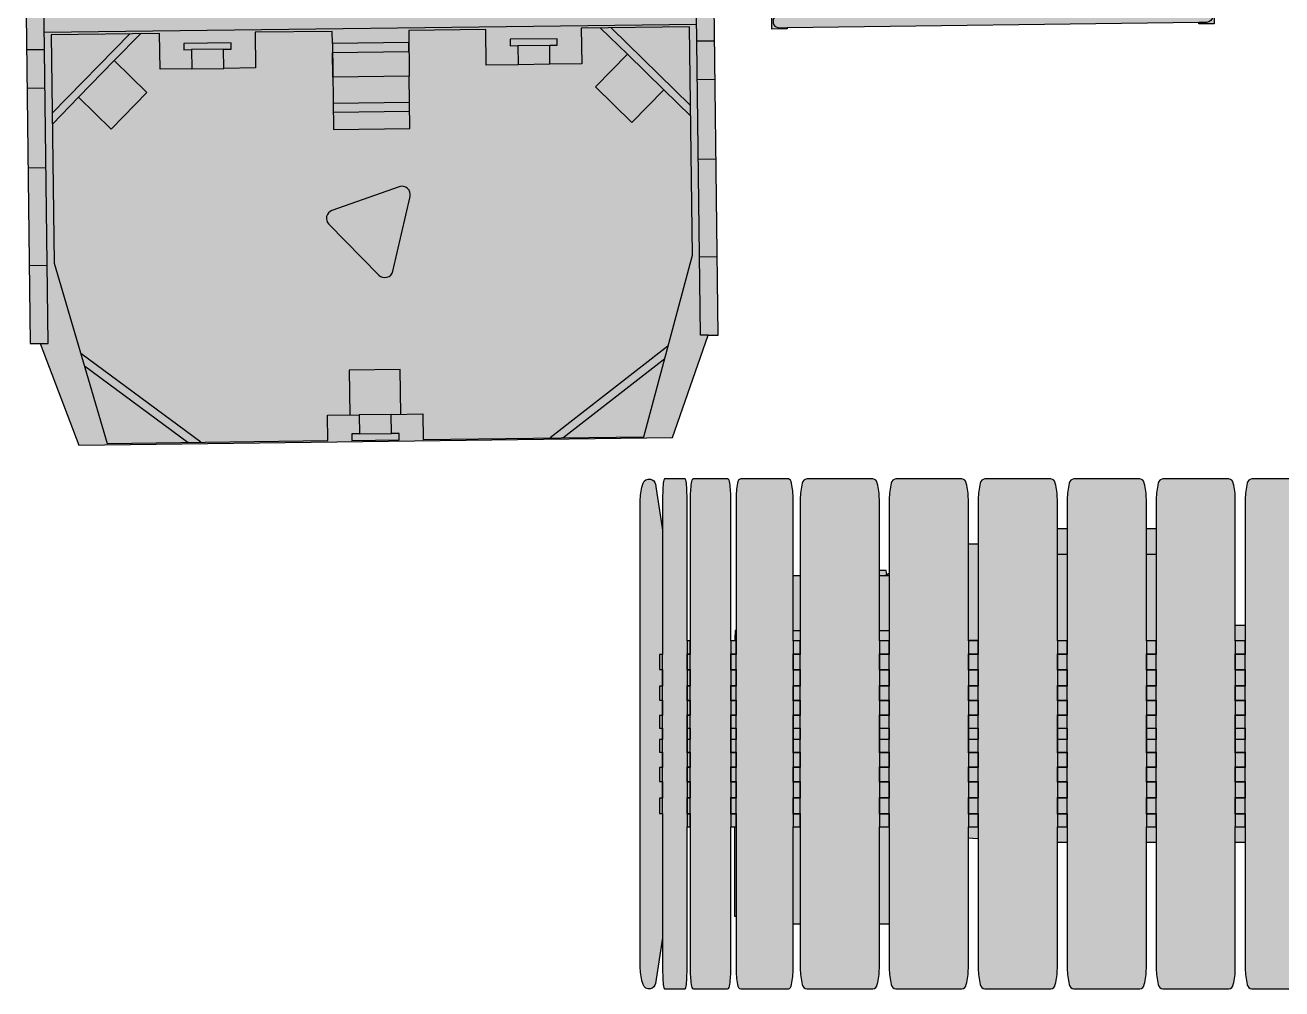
# Model space of a CAD drawing. Header units: millimetres. Extents: x -9999 to 19228, y -21000 to 39185.
# Drawn here: x -8634 to -3703, y -20500 to -16720 of the extents above; entities that cross this region are included whole.
import ezdxf

# ---------------------------------------------------------------- set-up
doc = ezdxf.new("R2010")
doc.units = ezdxf.units.MM
doc.set_wipeout_variables(frame=1)
doc.layers.add('Техника. Кран LR 1800', color=250, linetype='Continuous')
doc.layers.add('Техника. Кран LR 1800 Штриховка', color=7, linetype='Continuous', true_color=0xffd147)

# ---------------------------------------------------------------- blocks, each defined once
blk = doc.blocks.new('LR 1800-1-20241126.205939')
at = {"color": 0, "linetype": 'ByBlock', "lineweight": -2, "transparency": 16777216}
blk.add_wipeout([(-5910.7, 82.5), (-4889.3, 82.5), (-4889.3, -127.5), (-5910.7, -127.5)], dxfattribs=at)
at = {"layer": 'Техника. Кран LR 1800 Штриховка', "transparency": 16777216}
h = blk.add_hatch(color=256, dxfattribs=at)
h.dxf.hatch_style = 1
h.set_gradient(color1=(132, 132, 132), color2=(214, 214, 214), tint=1, name='CYLINDER')
h.paths.add_polyline_path([(-5910.7, -127.5), (-5910.7, 82.5), (-4889.3, 82.5), (-4889.3, -127.5)])
at = {"color": 0, "linetype": 'ByBlock', "lineweight": -2, "transparency": 16777216}
blk.add_lwpolyline([(-5910.7, -127.5), (-5910.7, 82.5), (-4889.3, 82.5), (-4889.3, -127.5)], close=True, dxfattribs=at)
blk.add_wipeout([(1137.5, -447.5), (1137.5, -632.5), (1140, -635), (1140, -682.5), (1152.5, -682.5), (1152.5, -702.5), (1202.5, -702.5), (1202.5, -682.5), (1215, -682.5), (1215, -635), (1217.5, -632.5), (1217.5, -447.5), (1512.5, -447.5), (1512.5, -632.5), (1515, -635), (1515, -682.5), (1527.5, -682.5), (1527.5, -702.5), (1577.5, -702.5), (1577.5, -682.5), (1590, -682.5), (1590, -635), (1592.5, -632.5), (1592.5, -447.5), (4739.4, -447.5), (4990, -429), (4990, -737.5), (5067.4, -737.5), (5072.7, -767.5), (5807.3, -767.5), (5812.6, -737.5), (5890, -737.5), (5890, -262.5), (5935, -262.5), (5935, -167.5), (5700, -167.5), (5685.4, -127.5), (5194.6, -127.5), (5180, -167.5), (5066.5, -167.5), (5066.5, 122.5), (5180, 122.5), (5194.6, 82.5), (5685.4, 82.5), (5700, 122.5), (5935, 122.5), (5935, 172.5), (5895.6, 172.5), (5894, 217.5), (5888.3, 382.5), (5882.3, 382.5), (5877.8, 512.5), (5805.5, 512.5), (5803.5, 568.5), (5803.5, 568.5), (5800.9, 579.7), (5794.4, 589.1), (5784.8, 595.3), (5773.5, 597.5), (5773.5, 597.5), (5587.7, 597.5), (5586.9, 618.5), (5295.3, 618.5), (5292.5, 602.7), (5263.6, 616.3), (5270.2, 630.7), (5095.7, 710.8), (5090, 698.5), (5049, 718), (5026.4, 722.5), (5022.6, 721.7), (4901.2, 721.7), (4890.7, 782.3), (4115.5, 782.3), (4098.2, 682.3), (4098.2, 402.5), (1791.3, 402.5), (1602.5, 491.7), (1602.5, 682.5), (1577.5, 682.5), (1577.5, 702.5), (1527.5, 702.5), (1527.5, 682.5), (1507.5, 682.5), (1507.5, 632.5), (1502.5, 627.5), (1502.5, 402.5), (1227.5, 402.5), (1227.5, 627.5), (1222.5, 632.5), (1222.5, 682.5), (1202.5, 682.5), (1202.5, 702.5), (1152.5, 702.5), (1152.5, 682.5), (1127.5, 682.5), (1127.5, 491.7), (938.7, 402.5), (252.5, 402.5), (252.5, 697.5), (227.5, 697.5), (227.5, 682.5), (47.5, 682.5), (47.5, 697.5), (22.5, 697.5), (22.5, 402.5), (-938.7, 402.5), (-1127.5, 491.7), (-1127.5, 682.5), (-1152.5, 682.5), (-1152.5, 702.5), (-1202.5, 702.5), (-1202.5, 682.5), (-1222.5, 682.5), (-1222.5, 632.5), (-1227.5, 627.5), (-1227.5, 402.5), (-1502.5, 402.5), (-1502.5, 627.5), (-1507.5, 632.5), (-1507.5, 682.5), (-1527.5, 682.5), (-1527.5, 702.5), (-1577.5, 702.5), (-1577.5, 682.5), (-1602.5, 682.5), (-1602.5, 491.7), (-1791.3, 402.5), (-4058.2, 402.5), (-4058.2, 682.3), (-4075.5, 782.3), (-4846.8, 782.3), (-4857.3, 721.7), (-4982.6, 721.7), (-4986.4, 722.5), (-5009, 718), (-5050, 698.5), (-5055.7, 710.8), (-5230.2, 630.7), (-5223.6, 616.3), (-5252.5, 602.7), (-5255.3, 618.5), (-5546.9, 618.5), (-5547.7, 597.5), (-5733.5, 597.5), (-5733.5, 597.5), (-5744.8, 595.3), (-5754.4, 589.1), (-5760.9, 579.7), (-5763.5, 568.5), (-5763.5, 568.5), (-5765.5, 512.5), (-5837.8, 512.5), (-5842.3, 382.5), (-5848.3, 382.5), (-5854, 217.5), (-5895, 217.5), (-5895, 167.5), (-5680, 167.5), (-5661.8, 117.5), (-5580.1, 117.5), (-5579, 113.5), (-5579, 82.5), (-5221, 82.5), (-5221, 113.5), (-5219.9, 117.5), (-5138.2, 117.5), (-5128.2, 144.9), (-5001, 73.4), (-5001, -118.4), (-5144.8, -199.3), (-5158.2, -162.5), (-5221, -162.5), (-5221, -127.5), (-5579, -127.5), (-5579, -162.5), (-5641.8, -162.5), (-5660, -212.5), (-5895, -212.5), (-5895, -262.5), (-5850, -262.5), (-5850, -737.5), (-5772.6, -737.5), (-5767.3, -767.5), (-5032.7, -767.5), (-5027.4, -737.5), (-4950, -737.5), (-4950, -429), (-4699.4, -447.5), (-1592.5, -447.5), (-1592.5, -632.5), (-1590, -635), (-1590, -682.5), (-1577.5, -682.5), (-1577.5, -702.5), (-1527.5, -702.5), (-1527.5, -682.5), (-1515, -682.5), (-1515, -635), (-1512.5, -632.5), (-1512.5, -447.5), (-1217.5, -447.5), (-1217.5, -632.5), (-1215, -635), (-1215, -682.5), (-1202.5, -682.5), (-1202.5, -702.5), (-1152.5, -702.5), (-1152.5, -682.5), (-1140, -682.5), (-1140, -635), (-1137.5, -632.5), (-1137.5, -447.5), (22.5, -447.5), (22.5, -742.5), (47.5, -742.5), (47.5, -727.5), (227.5, -727.5), (227.5, -742.5), (252.5, -742.5), (252.5, -447.5)], dxfattribs=at)
at = {"layer": 'Техника. Кран LR 1800 Штриховка', "true_color": 0xadadad, "transparency": 16777216}
h = blk.add_hatch(color=253, dxfattribs=at)
h.dxf.hatch_style = 1
edge = h.paths.add_edge_path()
edge.add_line((252.5, -447.5), (1137.5, -447.5))
edge.add_line((1137.5, -447.5), (1137.5, -632.5))
edge.add_line((1137.5, -632.5), (1140, -635))
edge.add_line((1140, -635), (1140, -682.5))
edge.add_line((1140, -682.5), (1152.5, -682.5))
edge.add_line((1152.5, -682.5), (1152.5, -702.5))
edge.add_line((1152.5, -702.5), (1202.5, -702.5))
edge.add_line((1202.5, -702.5), (1202.5, -682.5))
edge.add_line((1202.5, -682.5), (1215, -682.5))
edge.add_line((1215, -682.5), (1215, -635))
edge.add_line((1215, -635), (1217.5, -632.5))
edge.add_line((1217.5, -632.5), (1217.5, -447.5))
edge.add_line((1217.5, -447.5), (1512.5, -447.5))
edge.add_line((1512.5, -447.5), (1512.5, -632.5))
edge.add_line((1512.5, -632.5), (1515, -635))
edge.add_line((1515, -635), (1515, -682.5))
edge.add_line((1515, -682.5), (1527.5, -682.5))
edge.add_line((1527.5, -682.5), (1527.5, -702.5))
edge.add_line((1527.5, -702.5), (1577.5, -702.5))
edge.add_line((1577.5, -702.5), (1577.5, -682.5))
edge.add_line((1577.5, -682.5), (1590, -682.5))
edge.add_line((1590, -682.5), (1590, -635))
edge.add_line((1590, -635), (1592.5, -632.5))
edge.add_line((1592.5, -632.5), (1592.5, -447.5))
edge.add_line((1592.5, -447.5), (4739.4, -447.5))
edge.add_line((4739.4, -447.5), (4990, -429))
edge.add_line((4990, -429), (4990, -737.5))
edge.add_line((4990, -737.5), (5067.4, -737.5))
edge.add_line((5067.4, -737.5), (5072.7, -767.5))
edge.add_line((5072.7, -767.5), (5807.3, -767.5))
edge.add_line((5807.3, -767.5), (5812.6, -737.5))
edge.add_line((5812.6, -737.5), (5890, -737.5))
edge.add_line((5890, -737.5), (5890, -262.5))
edge.add_line((5890, -262.5), (5935, -262.5))
edge.add_line((5935, -262.5), (5935, -167.5))
edge.add_line((5935, -167.5), (5700, -167.5))
edge.add_line((5700, -167.5), (5685.4, -127.5))
edge.add_line((5685.4, -127.5), (5194.6, -127.5))
edge.add_line((5194.6, -127.5), (5180, -167.5))
edge.add_line((5180, -167.5), (5066.5, -167.5))
edge.add_line((5066.5, -167.5), (5066.5, 122.5))
edge.add_line((5066.5, 122.5), (5180, 122.5))
edge.add_line((5180, 122.5), (5194.6, 82.5))
edge.add_line((5194.6, 82.5), (5685.4, 82.5))
edge.add_line((5685.4, 82.5), (5700, 122.5))
edge.add_line((5700, 122.5), (5935, 122.5))
edge.add_line((5935, 122.5), (5935, 172.5))
edge.add_line((5935, 172.5), (5895.6, 172.5))
edge.add_line((5895.6, 172.5), (5894, 217.5))
edge.add_line((5894, 217.5), (5888.3, 382.5))
edge.add_line((5888.3, 382.5), (5882.3, 382.5))
edge.add_line((5882.3, 382.5), (5877.8, 512.5))
edge.add_line((5877.8, 512.5), (5805.5, 512.5))
edge.add_line((5805.5, 512.5), (5803.5, 568.5))
edge.add_arc((5773.5, 567.5), 30, 2, 90)
edge.add_line((5773.5, 597.5), (5587.7, 597.5))
edge.add_line((5587.7, 597.5), (5586.9, 618.5))
edge.add_line((5586.9, 618.5), (5295.3, 618.5))
edge.add_line((5295.3, 618.5), (5292.5, 602.7))
edge.add_line((5292.5, 602.7), (5263.6, 616.3))
edge.add_line((5263.6, 616.3), (5270.2, 630.7))
edge.add_line((5270.2, 630.7), (5095.7, 710.8))
edge.add_line((5095.7, 710.8), (5090, 698.5))
edge.add_line((5090, 698.5), (5049, 718))
edge.add_line((5049, 718), (5026.4, 722.5))
edge.add_line((5026.4, 722.5), (5022.6, 721.7))
edge.add_line((5022.6, 721.7), (4901.2, 721.7))
edge.add_line((4901.2, 721.7), (4890.7, 782.3))
edge.add_line((4890.7, 782.3), (4115.5, 782.3))
edge.add_line((4115.5, 782.3), (4098.2, 682.3))
edge.add_line((4098.2, 682.3), (4098.2, 402.5))
edge.add_line((4098.2, 402.5), (1791.3, 402.5))
edge.add_line((1791.3, 402.5), (1602.5, 491.7))
edge.add_line((1602.5, 491.7), (1602.5, 682.5))
edge.add_line((1602.5, 682.5), (1577.5, 682.5))
edge.add_line((1577.5, 682.5), (1577.5, 702.5))
edge.add_line((1577.5, 702.5), (1527.5, 702.5))
edge.add_line((1527.5, 702.5), (1527.5, 682.5))
edge.add_line((1527.5, 682.5), (1507.5, 682.5))
edge.add_line((1507.5, 682.5), (1507.5, 632.5))
edge.add_line((1507.5, 632.5), (1502.5, 627.5))
edge.add_line((1502.5, 627.5), (1502.5, 402.5))
edge.add_line((1502.5, 402.5), (1227.5, 402.5))
edge.add_line((1227.5, 402.5), (1227.5, 627.5))
edge.add_line((1227.5, 627.5), (1222.5, 632.5))
edge.add_line((1222.5, 632.5), (1222.5, 682.5))
edge.add_line((1222.5, 682.5), (1202.5, 682.5))
edge.add_line((1202.5, 682.5), (1202.5, 702.5))
edge.add_line((1202.5, 702.5), (1152.5, 702.5))
edge.add_line((1152.5, 702.5), (1152.5, 682.5))
edge.add_line((1152.5, 682.5), (1127.5, 682.5))
edge.add_line((1127.5, 682.5), (1127.5, 491.7))
edge.add_line((1127.5, 491.7), (938.7, 402.5))
edge.add_line((938.7, 402.5), (252.5, 402.5))
edge.add_line((252.5, 402.5), (252.5, 697.5))
edge.add_line((252.5, 697.5), (227.5, 697.5))
edge.add_line((227.5, 697.5), (227.5, 682.5))
edge.add_line((227.5, 682.5), (47.5, 682.5))
edge.add_line((47.5, 682.5), (47.5, 697.5))
edge.add_line((47.5, 697.5), (22.5, 697.5))
edge.add_line((22.5, 697.5), (22.5, 402.5))
edge.add_line((22.5, 402.5), (-938.7, 402.5))
edge.add_line((-938.7, 402.5), (-1127.5, 491.7))
edge.add_line((-1127.5, 491.7), (-1127.5, 682.5))
edge.add_line((-1127.5, 682.5), (-1152.5, 682.5))
edge.add_line((-1152.5, 682.5), (-1152.5, 702.5))
edge.add_line((-1152.5, 702.5), (-1202.5, 702.5))
edge.add_line((-1202.5, 702.5), (-1202.5, 682.5))
edge.add_line((-1202.5, 682.5), (-1222.5, 682.5))
edge.add_line((-1222.5, 682.5), (-1222.5, 632.5))
edge.add_line((-1222.5, 632.5), (-1227.5, 627.5))
edge.add_line((-1227.5, 627.5), (-1227.5, 402.5))
edge.add_line((-1227.5, 402.5), (-1502.5, 402.5))
edge.add_line((-1502.5, 402.5), (-1502.5, 627.5))
edge.add_line((-1502.5, 627.5), (-1507.5, 632.5))
edge.add_line((-1507.5, 632.5), (-1507.5, 682.5))
edge.add_line((-1507.5, 682.5), (-1527.5, 682.5))
edge.add_line((-1527.5, 682.5), (-1527.5, 702.5))
edge.add_line((-1527.5, 702.5), (-1577.5, 702.5))
edge.add_line((-1577.5, 702.5), (-1577.5, 682.5))
edge.add_line((-1577.5, 682.5), (-1602.5, 682.5))
edge.add_line((-1602.5, 682.5), (-1602.5, 491.7))
edge.add_line((-1602.5, 491.7), (-1791.3, 402.5))
edge.add_line((-1791.3, 402.5), (-4058.2, 402.5))
edge.add_line((-4058.2, 402.5), (-4058.2, 682.3))
edge.add_line((-4058.2, 682.3), (-4075.5, 782.3))
edge.add_line((-4075.5, 782.3), (-4846.8, 782.3))
edge.add_line((-4846.8, 782.3), (-4857.3, 721.7))
edge.add_line((-4857.3, 721.7), (-4982.6, 721.7))
edge.add_line((-4982.6, 721.7), (-4986.4, 722.5))
edge.add_line((-4986.4, 722.5), (-5009, 718))
edge.add_line((-5009, 718), (-5050, 698.5))
edge.add_line((-5050, 698.5), (-5055.7, 710.8))
edge.add_line((-5055.7, 710.8), (-5230.2, 630.7))
edge.add_line((-5230.2, 630.7), (-5223.6, 616.3))
edge.add_line((-5223.6, 616.3), (-5252.5, 602.7))
edge.add_line((-5252.5, 602.7), (-5255.3, 618.5))
edge.add_line((-5255.3, 618.5), (-5546.9, 618.5))
edge.add_line((-5546.9, 618.5), (-5547.7, 597.5))
edge.add_line((-5547.7, 597.5), (-5733.5, 597.5))
edge.add_arc((-5733.5, 567.5), 30, 90, 178)
edge.add_line((-5763.5, 568.5), (-5765.5, 512.5))
edge.add_line((-5765.5, 512.5), (-5837.8, 512.5))
edge.add_line((-5837.8, 512.5), (-5842.3, 382.5))
edge.add_line((-5842.3, 382.5), (-5848.3, 382.5))
edge.add_line((-5848.3, 382.5), (-5854, 217.5))
edge.add_line((-5854, 217.5), (-5895, 217.5))
edge.add_line((-5895, 217.5), (-5895, 167.5))
edge.add_line((-5895, 167.5), (-5680, 167.5))
edge.add_line((-5680, 167.5), (-5661.8, 117.5))
edge.add_line((-5661.8, 117.5), (-5580.1, 117.5))
edge.add_line((-5580.1, 117.5), (-5579, 113.5))
edge.add_line((-5579, 113.5), (-5579, 82.5))
edge.add_line((-5579, 82.5), (-5221, 82.5))
edge.add_line((-5221, 82.5), (-5221, 113.5))
edge.add_line((-5221, 113.5), (-5219.9, 117.5))
edge.add_line((-5219.9, 117.5), (-5138.2, 117.5))
edge.add_line((-5138.2, 117.5), (-5128.2, 144.9))
edge.add_line((-5128.2, 144.9), (-5001, 73.4))
edge.add_line((-5001, 73.4), (-5001, -118.4))
edge.add_line((-5001, -118.4), (-5144.8, -199.3))
edge.add_line((-5144.8, -199.3), (-5158.2, -162.5))
edge.add_line((-5158.2, -162.5), (-5221, -162.5))
edge.add_line((-5221, -162.5), (-5221, -127.5))
edge.add_line((-5221, -127.5), (-5579, -127.5))
edge.add_line((-5579, -127.5), (-5579, -162.5))
edge.add_line((-5579, -162.5), (-5641.8, -162.5))
edge.add_line((-5641.8, -162.5), (-5660, -212.5))
edge.add_line((-5660, -212.5), (-5895, -212.5))
edge.add_line((-5895, -212.5), (-5895, -262.5))
edge.add_line((-5895, -262.5), (-5850, -262.5))
edge.add_line((-5850, -262.5), (-5850, -737.5))
edge.add_line((-5850, -737.5), (-5772.6, -737.5))
edge.add_line((-5772.6, -737.5), (-5767.3, -767.5))
edge.add_line((-5767.3, -767.5), (-5032.7, -767.5))
edge.add_line((-5032.7, -767.5), (-5027.4, -737.5))
edge.add_line((-5027.4, -737.5), (-4950, -737.5))
edge.add_line((-4950, -737.5), (-4950, -429))
edge.add_line((-4950, -429), (-4699.4, -447.5))
edge.add_line((-4699.4, -447.5), (-1592.5, -447.5))
edge.add_line((-1592.5, -447.5), (-1592.5, -632.5))
edge.add_line((-1592.5, -632.5), (-1590, -635))
edge.add_line((-1590, -635), (-1590, -682.5))
edge.add_line((-1590, -682.5), (-1577.5, -682.5))
edge.add_line((-1577.5, -682.5), (-1577.5, -702.5))
edge.add_line((-1577.5, -702.5), (-1527.5, -702.5))
edge.add_line((-1527.5, -702.5), (-1527.5, -682.5))
edge.add_line((-1527.5, -682.5), (-1515, -682.5))
edge.add_line((-1515, -682.5), (-1515, -635))
edge.add_line((-1515, -635), (-1512.5, -632.5))
edge.add_line((-1512.5, -632.5), (-1512.5, -447.5))
edge.add_line((-1512.5, -447.5), (-1217.5, -447.5))
edge.add_line((-1217.5, -447.5), (-1217.5, -632.5))
edge.add_line((-1217.5, -632.5), (-1215, -635))
edge.add_line((-1215, -635), (-1215, -682.5))
edge.add_line((-1215, -682.5), (-1202.5, -682.5))
edge.add_line((-1202.5, -682.5), (-1202.5, -702.5))
edge.add_line((-1202.5, -702.5), (-1152.5, -702.5))
edge.add_line((-1152.5, -702.5), (-1152.5, -682.5))
edge.add_line((-1152.5, -682.5), (-1140, -682.5))
edge.add_line((-1140, -682.5), (-1140, -635))
edge.add_line((-1140, -635), (-1137.5, -632.5))
edge.add_line((-1137.5, -632.5), (-1137.5, -447.5))
edge.add_line((-1137.5, -447.5), (22.5, -447.5))
edge.add_line((22.5, -447.5), (22.5, -742.5))
edge.add_line((22.5, -742.5), (47.5, -742.5))
edge.add_line((47.5, -742.5), (47.5, -727.5))
edge.add_line((47.5, -727.5), (227.5, -727.5))
edge.add_line((227.5, -727.5), (227.5, -742.5))
edge.add_line((227.5, -742.5), (252.5, -742.5))
edge.add_line((252.5, -742.5), (252.5, -447.5))
at = {"color": 0, "linetype": 'ByBlock', "lineweight": -2, "transparency": 16777216}
for points in [[(-1791.3, 402.5), (-4058.2, 402.5), (-4058.2, 682.3), (-4075.5, 782.3), (-4846.8, 782.3), (-4857.3, 721.7), (-4982.6, 721.7), (-4986.4, 722.5), (-5009, 718), (-5050, 698.5), (-5055.7, 710.8), (-5230.2, 630.7), (-5223.6, 616.3), (-5252.5, 602.7), (-5255.3, 618.5), (-5546.9, 618.5), (-5547.7, 597.5), (-5733.5, 597.5, 0.404026), (-5763.5, 568.5), (-5765.5, 512.5), (-5837.8, 512.5), (-5842.3, 382.5), (-5848.3, 382.5), (-5854, 217.5), (-5895, 217.5), (-5895, 167.5), (-5680, 167.5), (-5661.8, 117.5), (-5580.1, 117.5), (-5579, 113.5), (-5579, 82.5), (-5221, 82.5), (-5221, 113.5), (-5219.9, 117.5), (-5138.2, 117.5), (-5128.2, 144.9), (-5001, 73.4), (-5001, -118.4), (-5144.8, -199.3), (-5158.2, -162.5), (-5221, -162.5), (-5221, -127.5), (-5579, -127.5), (-5579, -162.5), (-5641.8, -162.5), (-5660, -212.5), (-5895, -212.5), (-5895, -262.5), (-5850, -262.5), (-5850, -737.5), (-5772.6, -737.5), (-5767.3, -767.5), (-5032.7, -767.5), (-5027.4, -737.5), (-4950, -737.5), (-4950, -429), (-4699.4, -447.5), (-1592.5, -447.5)], [(-5153.6, 382.5), (-5155.2, 534.8), (-5136.6, 571.7, 0.618572), (-5150.1, 597.5), (-5547.7, 597.5)]]:
    blk.add_lwpolyline(points, format="xyb", dxfattribs=at)
for points in [[(-5263.4, 597.5), (-5050, 698.5)], [(-5037, 349.4), (-5039.4, 591.8), (-5010.9, 716.8)], [(-4058.2, 402.5), (-4058.2, 332.3), (-4864.2, 332.3), (-4864.2, 682.3), (-4857.3, 721.7)], [(-4864.2, 682.3), (-4058.2, 682.3)], [(-5039.4, 591.8), (-5155.2, 534.8)], [(-5765.5, 512.5), (-5770, 382.5)], [(-5842.3, 382.5), (-5060.3, 382.5), (-5059.8, 350.5), (-4957.2, 343.3), (-4950.4, 343.3), (-4946, 217.5)], [(-5854, 217.5), (-4873.2, 217.5), (-4760, 257.5), (-2352.9, 257.5), (-2064.7, 329.5), (-1602.5, 329.5)], [(-4864.2, 343.3), (-4950.4, 343.3)], [(-4948.4, 285.5), (-4833.2, 285.5), (-2240.9, 285.5)], [(-4743.5, 212.5), (-4743.5, 257.5)], [(-2310, 172.5), (-2310, 212.5), (-5374.2, 212.5), (-5374.2, 172.5), (-2310, 172.5)], [(-5680, 167.5), (-5168.3, 167.5), (-5128.2, 144.9)], [(-4743.5, 172.5), (-4743.5, -217.5)], [(-5219.9, 117.5), (-5580.1, 117.5)], [(-5221, -162.5), (-5579, -162.5)], [(-5660, -212.5), (-5168.3, -212.5), (-5144.8, -199.3)], [(-2310, -257.5), (-2310, -217.5), (-5374.2, -217.5), (-5374.2, -257.5), (-2310, -257.5)], [(-1657.5, -352.5), (-2064.7, -352.5), (-2352.9, -302.5), (-4760, -302.5), (-4872, -262.5), (-5850, -262.5)], [(-4743.5, -257.5), (-4743.5, -302.5)]]:
    blk.add_lwpolyline(points, dxfattribs=at)
blk = doc.blocks.new('LR 1800-1-20230902.15104')
at = {"color": 0, "linetype": 'ByBlock', "lineweight": -2, "transparency": 16777216}
blk.add_blockref('LR 1800-1-20241126.205939', (0, -4477.5), dxfattribs=at)
blk = doc.blocks.new('LR 1800-1-20241012.082459')
at = {"color": 0, "linetype": 'ByBlock', "lineweight": -2, "transparency": 16777216}
blk.add_wipeout([(920, -10), (936.1, -9.3), (952.1, -7.2), (967.9, -3.8), (983.3, 0.9), (983.3, 0.9), (983.3, 0.9), (991.1, 5.4), (996.8, 12.2), (999.7, 20.7), (999.5, 29.6), (999.5, 29.6), (999.5, 29.6), (996.9, 36.6), (992.2, 42.6), (986.1, 46.9), (978.9, 49.2), (978.9, 49.2), (961.4, 52), (364.5, 143.9), (364.5, 147), (45, 147), (29, 217), (-29, 217), (-45, 147), (-364.5, 147), (-364.5, 143.9), (-961.4, 52), (-978.9, 49.2), (-978.9, 49.2), (-986.1, 46.9), (-992.2, 42.6), (-996.9, 36.6), (-999.5, 29.6), (-999.5, 29.6), (-999.5, 29.6), (-999.7, 20.7), (-996.8, 12.2), (-991.1, 5.4), (-983.3, 0.9), (-983.3, 0.9), (-983.3, 0.9), (-967.9, -3.8), (-952.1, -7.2), (-936.1, -9.3), (-920, -10), (-920, -10)], dxfattribs=at)
at = {"layer": 'Техника. Кран LR 1800 Штриховка', "true_color": 0xd6d6d6, "transparency": 16777216}
h = blk.add_hatch(color=254, dxfattribs=at)
h.dxf.hatch_style = 1
edge = h.paths.add_edge_path()
edge.add_arc((919.8, 180), 190, 270.0541, 289.5296)
edge.add_arc((975, 24.5), 25, 289.4786, 371.7502)
edge.add_arc((975, 24.5), 25, 11.7502, 80.9997)
edge.add_line((978.9, 49.2), (961.4, 52))
edge.add_line((961.4, 52), (364.5, 143.9))
edge.add_line((364.5, 143.9), (364.5, 147))
edge.add_line((364.5, 147), (45, 147))
edge.add_line((45, 147), (29, 217))
edge.add_line((29, 217), (-29, 217))
edge.add_line((-29, 217), (-45, 147))
edge.add_line((-45, 147), (-364.5, 147))
edge.add_line((-364.5, 147), (-364.5, 143.9))
edge.add_line((-364.5, 143.9), (-961.4, 52))
edge.add_line((-961.4, 52), (-978.9, 49.2))
edge.add_arc((-975, 24.5), 25, 99.0003, 168.2498)
edge.add_arc((-975, 24.5), 25, 168.2498, 250.5214)
edge.add_arc((-919.8, 180), 190, 250.4704, 269.9459)
edge.add_line((-920, -10), (920, -10))
at = {"color": 0, "linetype": 'ByBlock', "lineweight": -2, "transparency": 16777216}
blk.add_lwpolyline([(920, -10, 0.085183), (983.3, 0.9, 0.375236), (999.5, 29.6, 0.311702), (978.9, 49.2), (961.4, 52), (364.5, 143.9), (364.5, 147), (45, 147), (29, 217), (-29, 217), (-45, 147), (-364.5, 147), (-364.5, 143.9), (-961.4, 52), (-978.9, 49.2, 0.311702), (-999.5, 29.6, 0.375236), (-983.3, 0.9, 0.085183), (-920, -10)], format="xyb", close=True, dxfattribs=at)
blk = doc.blocks.new('LR 1800-1-20241012.082455')
at = {"color": 0, "linetype": 'ByBlock', "lineweight": -2, "transparency": 16777216}
blk.add_wipeout([(920, -160), (936, -159.5), (951.9, -157.9), (967.7, -155.3), (983.3, -151.7), (983.3, -151.7), (983.3, -151.7), (989.5, -149.6), (994.7, -145.6), (998.3, -140.1), (1000, -133.9), (1000, -133.9), (1000, 133.9), (1000, 133.9), (998.3, 140.1), (994.7, 145.6), (989.5, 149.6), (983.3, 151.7), (983.3, 151.7), (983.3, 151.7), (967.7, 155.3), (951.9, 157.9), (936, 159.5), (920, 160), (920, 160), (312, 160), (312, 200), (252, 200), (252, 160), (187, 160), (187, 200), (132, 200), (132, 160), (72, 160), (72, 200), (22, 200), (22, 160), (-22, 160), (-22, 200), (-72, 200), (-72, 160), (-132, 160), (-132, 200), (-187, 200), (-187, 160), (-252, 160), (-252, 200), (-312, 200), (-312, 160), (-920, 160), (-920, 160), (-936, 159.5), (-951.9, 157.9), (-967.7, 155.3), (-983.3, 151.7), (-983.3, 151.7), (-983.3, 151.7), (-989.5, 149.6), (-994.7, 145.6), (-998.3, 140.1), (-1000, 133.9), (-1000, 133.9), (-1000, -133.9), (-1000, -133.9), (-998.3, -140.1), (-994.7, -145.6), (-989.5, -149.6), (-983.3, -151.7), (-983.3, -151.7), (-983.3, -151.7), (-967.7, -155.3), (-951.9, -157.9), (-936, -159.5), (-920, -160), (-920, -160), (-364.5, -160), (-364.5, -200), (-314.5, -200), (-314.5, -160), (-249.5, -160), (-249.5, -200), (-189.5, -200), (-189.5, -160), (-129.5, -160), (-129.5, -200), (-74.5, -200), (-74.5, -160), (74.5, -160), (74.5, -200), (129.5, -200), (129.5, -160), (189.5, -160), (189.5, -200), (249.5, -200), (249.5, -160), (314.5, -160), (314.5, -200), (364.5, -200), (364.5, -160)], dxfattribs=at)
at = {"layer": 'Техника. Кран LR 1800 Штриховка', "true_color": 0xd6d6d6, "transparency": 16777216}
h = blk.add_hatch(color=254, dxfattribs=at)
h.dxf.hatch_style = 1
edge = h.paths.add_edge_path()
edge.add_arc((920.1, 85.4), 245.4, 269.9727, 284.9312)
edge.add_arc((979.8, -131.7), 20.3, 280.0113, 353.9672)
edge.add_line((1000, -133.9), (1000, 133.9))
edge.add_arc((979.8, 131.7), 20.3, 6.0328, 79.9887)
edge.add_arc((920.1, -85.4), 245.4, 75.0688, 90.0273)
edge.add_line((920, 160), (312, 160))
edge.add_line((312, 160), (312, 200))
edge.add_line((312, 200), (252, 200))
edge.add_line((252, 200), (252, 160))
edge.add_line((252, 160), (187, 160))
edge.add_line((187, 160), (187, 200))
edge.add_line((187, 200), (132, 200))
edge.add_line((132, 200), (132, 160))
edge.add_line((132, 160), (72, 160))
edge.add_line((72, 160), (72, 200))
edge.add_line((72, 200), (22, 200))
edge.add_line((22, 200), (22, 160))
edge.add_line((22, 160), (-22, 160))
edge.add_line((-22, 160), (-22, 200))
edge.add_line((-22, 200), (-72, 200))
edge.add_line((-72, 200), (-72, 160))
edge.add_line((-72, 160), (-132, 160))
edge.add_line((-132, 160), (-132, 200))
edge.add_line((-132, 200), (-187, 200))
edge.add_line((-187, 200), (-187, 160))
edge.add_line((-187, 160), (-252, 160))
edge.add_line((-252, 160), (-252, 200))
edge.add_line((-252, 200), (-312, 200))
edge.add_line((-312, 200), (-312, 160))
edge.add_line((-312, 160), (-920, 160))
edge.add_arc((-920.1, -85.4), 245.4, 89.9727, 104.9312)
edge.add_arc((-979.8, 131.7), 20.3, 100.0113, 173.9672)
edge.add_line((-1000, 133.9), (-1000, -133.9))
edge.add_arc((-979.8, -131.7), 20.3, 186.0328, 259.9887)
edge.add_arc((-920.1, 85.4), 245.4, 255.0688, 270.0273)
edge.add_line((-920, -160), (-364.5, -160))
edge.add_line((-364.5, -160), (-364.5, -200))
edge.add_line((-364.5, -200), (-314.5, -200))
edge.add_line((-314.5, -200), (-314.5, -160))
edge.add_line((-314.5, -160), (-249.5, -160))
edge.add_line((-249.5, -160), (-249.5, -200))
edge.add_line((-249.5, -200), (-189.5, -200))
edge.add_line((-189.5, -200), (-189.5, -160))
edge.add_line((-189.5, -160), (-129.5, -160))
edge.add_line((-129.5, -160), (-129.5, -200))
edge.add_line((-129.5, -200), (-74.5, -200))
edge.add_line((-74.5, -200), (-74.5, -160))
edge.add_line((-74.5, -160), (74.5, -160))
edge.add_line((74.5, -160), (74.5, -200))
edge.add_line((74.5, -200), (129.5, -200))
edge.add_line((129.5, -200), (129.5, -160))
edge.add_line((129.5, -160), (189.5, -160))
edge.add_line((189.5, -160), (189.5, -200))
edge.add_line((189.5, -200), (249.5, -200))
edge.add_line((249.5, -200), (249.5, -160))
edge.add_line((249.5, -160), (314.5, -160))
edge.add_line((314.5, -160), (314.5, -200))
edge.add_line((314.5, -200), (364.5, -200))
edge.add_line((364.5, -200), (364.5, -160))
edge.add_line((364.5, -160), (920, -160))
at = {"color": 0, "linetype": 'ByBlock', "lineweight": -2, "transparency": 16777216}
blk.add_lwpolyline([(920, -160, 0.065362), (983.3, -151.7, 0.334381), (1000, -133.9), (1000, 133.9, 0.334381), (983.3, 151.7, 0.065362), (920, 160), (312, 160), (312, 200), (252, 200), (252, 160), (187, 160), (187, 200), (132, 200), (132, 160), (72, 160), (72, 200), (22, 200), (22, 160), (-22, 160), (-22, 200), (-72, 200), (-72, 160), (-132, 160), (-132, 200), (-187, 200), (-187, 160), (-252, 160), (-252, 200), (-312, 200), (-312, 160), (-920, 160, 0.065362), (-983.3, 151.7, 0.334381), (-1000, 133.9), (-1000, -133.9, 0.334381), (-983.3, -151.7, 0.065362), (-920, -160), (-364.5, -160), (-364.5, -200), (-314.5, -200), (-314.5, -160), (-249.5, -160), (-249.5, -200), (-189.5, -200), (-189.5, -160), (-129.5, -160), (-129.5, -200), (-74.5, -200), (-74.5, -160), (74.5, -160), (74.5, -200), (129.5, -200), (129.5, -160), (189.5, -160), (189.5, -200), (249.5, -200), (249.5, -160), (314.5, -160), (314.5, -200), (364.5, -200), (364.5, -160)], format="xyb", close=True, dxfattribs=at)
for points in [[(-312, 160), (312, 160)], [(364.5, -160), (-364.5, -160)]]:
    blk.add_lwpolyline(points, dxfattribs=at)
blk = doc.blocks.new('LR 1800-1-20230901.134812')
at = {"color": 0, "linetype": 'ByBlock', "lineweight": -2, "transparency": 16777216, "xscale": -1, "yscale": 0.97, "rotation": 270}
blk.add_blockref('LR 1800-1-20241012.082455', (3721.35, 0), dxfattribs=at)
at = {"color": 0, "linetype": 'ByBlock', "lineweight": -2, "transparency": 16777216, "rotation": 90.00000000000001}
blk.add_blockref('LR 1800-1-20241012.082459', (6240, 0), dxfattribs=at)
at = {"color": 0, "linetype": 'ByBlock', "lineweight": -2, "transparency": 16777216, "xscale": -1, "yscale": 0.97, "rotation": 270}
blk.add_blockref('LR 1800-1-20241012.082455', (4070.55, 0), dxfattribs=at)
blk.add_blockref('LR 1800-1-20241012.082455', (4419.75, 0), dxfattribs=at)
blk.add_blockref('LR 1800-1-20241012.082455', (4768.95, 0), dxfattribs=at)
blk.add_blockref('LR 1800-1-20241012.082455', (5118.15, 0), dxfattribs=at)
blk.add_blockref('LR 1800-1-20241012.082455', (5467.35, 0), dxfattribs=at)
at = {"color": 0, "linetype": 'ByBlock', "lineweight": -2, "transparency": 16777216, "xscale": -1, "yscale": 0.7, "rotation": 270}
blk.add_blockref('LR 1800-1-20241012.082455', (5762.55, 0), dxfattribs=at)
at = {"color": 0, "linetype": 'ByBlock', "lineweight": -2, "transparency": 16777216, "xscale": -1, "yscale": 0.5, "rotation": 270}
blk.add_blockref('LR 1800-1-20241012.082455', (5974.55, 0), dxfattribs=at)
at = {"color": 0, "linetype": 'ByBlock', "lineweight": -2, "transparency": 16777216, "xscale": -1, "yscale": 0.3, "rotation": 270}
blk.add_blockref('LR 1800-1-20241012.082455', (6114.55, 0), dxfattribs=at)
blk = doc.blocks.new('LR 1800-1-20241127.21284101')
at = {"color": 0, "linetype": 'ByBlock', "lineweight": -2, "transparency": 16777216}
blk.add_wipeout([(-1280, 1759.9), (-1280, 2017), (-1350, 2017), (-1350, 400), (-1310.6, 400), (-1165, 0), (1165, 0), (1310.6, 400), (1350, 400), (1350, 2017), (1280, 2017), (1280, 1759.9), (0, 1759.9)], dxfattribs=at)
at = {"layer": 'Техника. Кран LR 1800 Штриховка', "transparency": 16777216}
h = blk.add_hatch(color=256, dxfattribs=at)
h.dxf.hatch_style = 1
h.paths.add_polyline_path([(0, 1759.9), (-1280, 1759.9), (-1280, 2017), (-1350, 2017), (-1350, 400), (-1310.6, 400), (-1165, 0), (1165, 0), (1310.6, 400), (1350, 400), (1350, 2017), (1280, 2017), (1280, 1759.9)])
at = {"color": 0, "linetype": 'ByBlock', "lineweight": -2, "transparency": 16777216}
for points in [[(0, 1759.9), (-1280, 1759.9), (-1280, 2017), (-1350, 2017), (-1350, 400), (-1310.6, 400), (-1165, 0), (1165, 0), (1310.6, 400), (1350, 400), (1350, 2017), (1280, 2017), (1280, 1759.9), (0, 1759.9)], [(-1310.6, 400), (-1280, 400), (-1280, 1759.9)], [(1310.6, 400), (1280, 400), (1280, 1759.9)], [(-1280, 1620.2), (1280, 1620.2)], [(-1350, 1553.4), (-1280, 1553.4)], [(1350, 1553.4), (1280, 1553.4)], [(-1350, 1402.1), (-1280, 1402.1)], [(1350, 1402.1), (1280, 1402.1)], [(-1350, 1090.1), (-1280, 1090.1)], [(1350, 1090.1), (1280, 1090.1)], [(-1350, 706.3), (-1280, 706.3)], [(1350, 706.3), (1280, 706.3)], [(-1112.7, 316.7), (-780.2, 65), (-1041.4, 65), (-1112.7, 316.7)], [(1112.7, 316.7), (780.2, 65), (1041.4, 65), (1112.7, 316.7)]]:
    blk.add_lwpolyline(points, dxfattribs=at)
for points in [[(-1130, 1470), (-950, 1470), (-950, 1290), (-1130, 1290)], [(1130, 1470), (950, 1470), (950, 1290), (1130, 1290)], [(-90, 290), (90, 290), (90, 110), (-90, 110)]]:
    blk.add_lwpolyline(points, close=True, dxfattribs=at)
blk = doc.blocks.new('LR 1800-1-20241128.210243')
at = {"color": 0, "linetype": 'ByBlock', "lineweight": -2, "transparency": 16777216}
blk.add_wipeout([(-807.8, -35), (807.8, -35), (807.8, 63.2), (-807.8, 63.2)], dxfattribs=at)
blk.add_wipeout([(-807.5, 90), (-807.5, 63.2), (-807.8, 63.2), (-807.8, -35), (807.8, -35), (807.8, 63.2), (807.5, 63.2), (807.5, 90), (867.5, 90), (867.5, -90), (807.5, -90), (807.5, -85), (-807.5, -85), (-807.5, -90), (-867.5, -90), (-867.5, 90)], dxfattribs=at)
at = {"layer": 'Техника. Кран LR 1800 Штриховка', "true_color": 0xd6d6d6, "transparency": 16777216}
h = blk.add_hatch(color=254, dxfattribs=at)
h.dxf.hatch_style = 1
h.paths.add_polyline_path([(-867.5, 90), (-807.5, 90), (-807.5, 63.2), (-807.8, 63.2), (-807.8, -35), (807.8, -35), (807.8, 63.2), (807.5, 63.2), (807.5, 90), (867.5, 90), (867.5, -90), (807.5, -90), (807.5, -85), (-807.5, -85), (-807.5, -90), (-867.5, -90)])
h = blk.add_hatch(color=254, dxfattribs=at)
h.dxf.hatch_style = 1
h.paths.add_polyline_path([(-807.8, 63.2), (-807.8, -35), (807.8, -35), (807.8, 63.2)])
at = {"color": 0, "linetype": 'ByBlock', "lineweight": -2, "transparency": 16777216}
for points in [[(-867.5, 90), (-807.5, 90), (-807.5, 63.2), (-807.8, 63.2), (-807.8, -35), (807.8, -35), (807.8, 63.2), (807.5, 63.2), (807.5, 90), (867.5, 90), (867.5, -90), (807.5, -90), (807.5, -85), (-807.5, -85), (-807.5, -90), (-867.5, -90), (-867.5, 90)], [(-840, -35), (-840, 85), (-835, 85), (-835, -35), (-840, -35)]]:
    blk.add_lwpolyline(points, dxfattribs=at)
for points in [[(-807.8, 63.2), (-807.8, -35), (807.8, -35), (807.8, 63.2)], [(835, 85), (840, 85), (840, -35.1), (835, -35.1)]]:
    blk.add_lwpolyline(points, close=True, dxfattribs=at)
for points in [[(-807.8, -35), (-837.5, -35, 1), (-837.5, -85), (-807.5, -85)], [(807.8, -35), (837.5, -35, -1), (837.5, -85), (807.5, -85)]]:
    blk.add_lwpolyline(points, format="xyb", dxfattribs=at)
blk = doc.blocks.new('LR 1800-1-20230901.142438')
at = {"color": 0, "linetype": 'ByBlock', "lineweight": -2, "transparency": 16777216, "rotation": 180}
for name, p in [('LR 1800-1-20241127.21284101', (7300, 3262)), ('LR 1800-1-20241128.210243', (4857.5, 1575))]:
    blk.add_blockref(name, p, dxfattribs=at)
blk = doc.blocks.new('LR 1800-1-20230901.164458')
at = {"color": 0, "linetype": 'ByBlock', "lineweight": -2, "transparency": 16777216}
blk.add_wipeout([(452.5, -1605), (452.5, -1465), (577.5, -1465), (577.5, -1540), (547.5, -1540), (547.5, -1565), (732.5, -1565), (732.5, -1540), (702.5, -1540), (702.5, -1465), (827.5, -1465), (827.5, -1605), (1252.5, -1605), (1252.5, -710), (1052.5, 0), (187.5, 0), (187.5, -100), (62.5, -100), (62.5, -25), (92.5, -25), (92.5, 0), (-92.5, 0), (-92.5, -25), (-62.5, -25), (-62.5, -100), (-187.5, -100), (-187.5, 0), (-1052.5, 0), (-1252.5, -710), (-1252.5, -1605), (-827.5, -1605), (-827.5, -1465), (-702.5, -1465), (-702.5, -1540), (-732.5, -1540), (-732.5, -1565), (-547.5, -1565), (-547.5, -1540), (-577.5, -1540), (-577.5, -1465), (-452.5, -1465), (-452.5, -1605), (-150, -1605), (-150, -1425), (150, -1425), (150, -1522.5), (-150, -1522.5), (-150, -1557.5), (150, -1557.5), (150, -1605)], dxfattribs=at)
at = {"layer": 'Техника. Кран LR 1800 Штриховка', "true_color": 0xadadad, "transparency": 16777216}
h = blk.add_hatch(color=253, dxfattribs=at)
h.dxf.hatch_style = 1
h.paths.add_polyline_path([(150, -1605), (452.5, -1605), (452.5, -1465), (577.5, -1465), (577.5, -1540), (547.5, -1540), (547.5, -1565), (732.5, -1565), (732.5, -1540), (702.5, -1540), (702.5, -1465), (827.5, -1465), (827.5, -1605), (1252.5, -1605), (1252.5, -710), (1052.5, 0), (187.5, 0), (187.5, -100), (62.5, -100), (62.5, -25), (92.5, -25), (92.5, 0), (-92.5, 0), (-92.5, -25), (-62.5, -25), (-62.5, -100), (-187.5, -100), (-187.5, 0), (-1052.5, 0), (-1252.5, -710), (-1252.5, -1605), (-827.5, -1605), (-827.5, -1465), (-702.5, -1465), (-702.5, -1540), (-732.5, -1540), (-732.5, -1565), (-547.5, -1565), (-547.5, -1540), (-577.5, -1540), (-577.5, -1465), (-452.5, -1465), (-452.5, -1605), (-150, -1605), (-150, -1425), (150, -1425), (150, -1522.5), (-150, -1522.5), (-150, -1557.5), (150, -1557.5)])
at = {"color": 0, "linetype": 'ByBlock', "lineweight": -2, "transparency": 16777216}
blk.add_lwpolyline([(150, -1605), (452.5, -1605), (452.5, -1465), (577.5, -1465), (577.5, -1540), (547.5, -1540), (547.5, -1565), (732.5, -1565), (732.5, -1540), (702.5, -1540), (702.5, -1465), (827.5, -1465), (827.5, -1605), (1252.5, -1605), (1252.5, -710), (1052.5, 0), (187.5, 0), (187.5, -100), (62.5, -100), (62.5, -25), (92.5, -25), (92.5, 0), (-92.5, 0), (-92.5, -25), (-62.5, -25), (-62.5, -100), (-187.5, -100), (-187.5, 0), (-1052.5, 0), (-1252.5, -710), (-1252.5, -1605), (-827.5, -1605), (-827.5, -1465), (-702.5, -1465), (-702.5, -1540), (-732.5, -1540), (-732.5, -1565), (-547.5, -1565), (-547.5, -1540), (-577.5, -1540), (-577.5, -1465), (-452.5, -1465), (-452.5, -1605), (-150, -1605), (-150, -1425), (150, -1425), (150, -1522.5), (-150, -1522.5), (-150, -1557.5), (150, -1557.5)], close=True, dxfattribs=at)
for points in [[(-1152, -353.3), (-685.5, 0)], [(-735.1, 0), (-1138.6, -305.6)], [(685.5, 0), (1152, -353.3)], [(1138.6, -305.6), (735.1, 0)], [(62.5, -25), (-62.5, -25)], [(-100, -100), (-100, -275), (100, -275), (100, -100)], [(-62.5, -100), (62.5, -100)], [(-1252.5, -1255), (-1148.2, -1359.3), (-1021.4, -1232.5), (-880, -1373.9), (-1006.8, -1500.7), (-902.5, -1605)], [(150, -1557.5), (150, -1220), (-150, -1220), (-150, -1425)], [(1252.5, -1255), (1148.2, -1359.3), (1021.4, -1232.5), (880, -1373.9), (1006.8, -1500.7), (902.5, -1605)], [(-944.8, -1605), (-1252.5, -1297.3)], [(150, -1287.5), (-150, -1287.5)], [(-150, -1322.5), (150, -1322.5)], [(944.8, -1605), (1252.5, -1297.3)], [(-1148.2, -1359.3), (-1006.8, -1500.7)], [(1006.8, -1500.7), (1148.2, -1359.3)], [(-702.5, -1465), (-577.5, -1465)], [(702.5, -1465), (577.5, -1465)], [(-577.5, -1540), (-702.5, -1540)], [(577.5, -1540), (702.5, -1540)]]:
    blk.add_lwpolyline(points, dxfattribs=at)
blk.add_lwpolyline([(-105.6, -992.4), (159.8, -902.3, 0.548619), (172.8, -849.1), (-21, -646.6, 0.591987), (-76, -661.4), (-147.6, -953.9, 0.591987), (-105.6, -992.4)], format="xyb", dxfattribs=at)
blk = doc.blocks.new('*U372')
at = {"color": 0, "linetype": 'ByBlock', "lineweight": -2, "transparency": 16777216}
blk.add_blockref('LR 1800-1-20230902.15104', (0, 0), dxfattribs=at)
at = {"color": 0, "linetype": 'ByBlock', "lineweight": -2, "transparency": 16777216, "rotation": 180.7121737428865}
blk.add_blockref('LR 1800-1-20230901.142438', (0, 0), dxfattribs=at)
at = {"color": 0, "linetype": 'ByBlock', "lineweight": -2, "transparency": 16777216, "xscale": -1}
blk.add_blockref('LR 1800-1-20230901.134812', (30, -4500), dxfattribs=at)
at = {"color": 0, "linetype": 'ByBlock', "lineweight": -2, "transparency": 16777216, "rotation": 180.7121737428865}
blk.add_blockref('LR 1800-1-20230901.164458', (-7259, -3347.5), dxfattribs=at)

msp = doc.modelspace()

# ---------------------------------------------------------------- block references
at = {"layer": 'Техника. Кран LR 1800', "transparency": 16777216}
msp.add_blockref('*U372', (0, -15000), dxfattribs=at)

doc.saveas('drawing.dxf')
